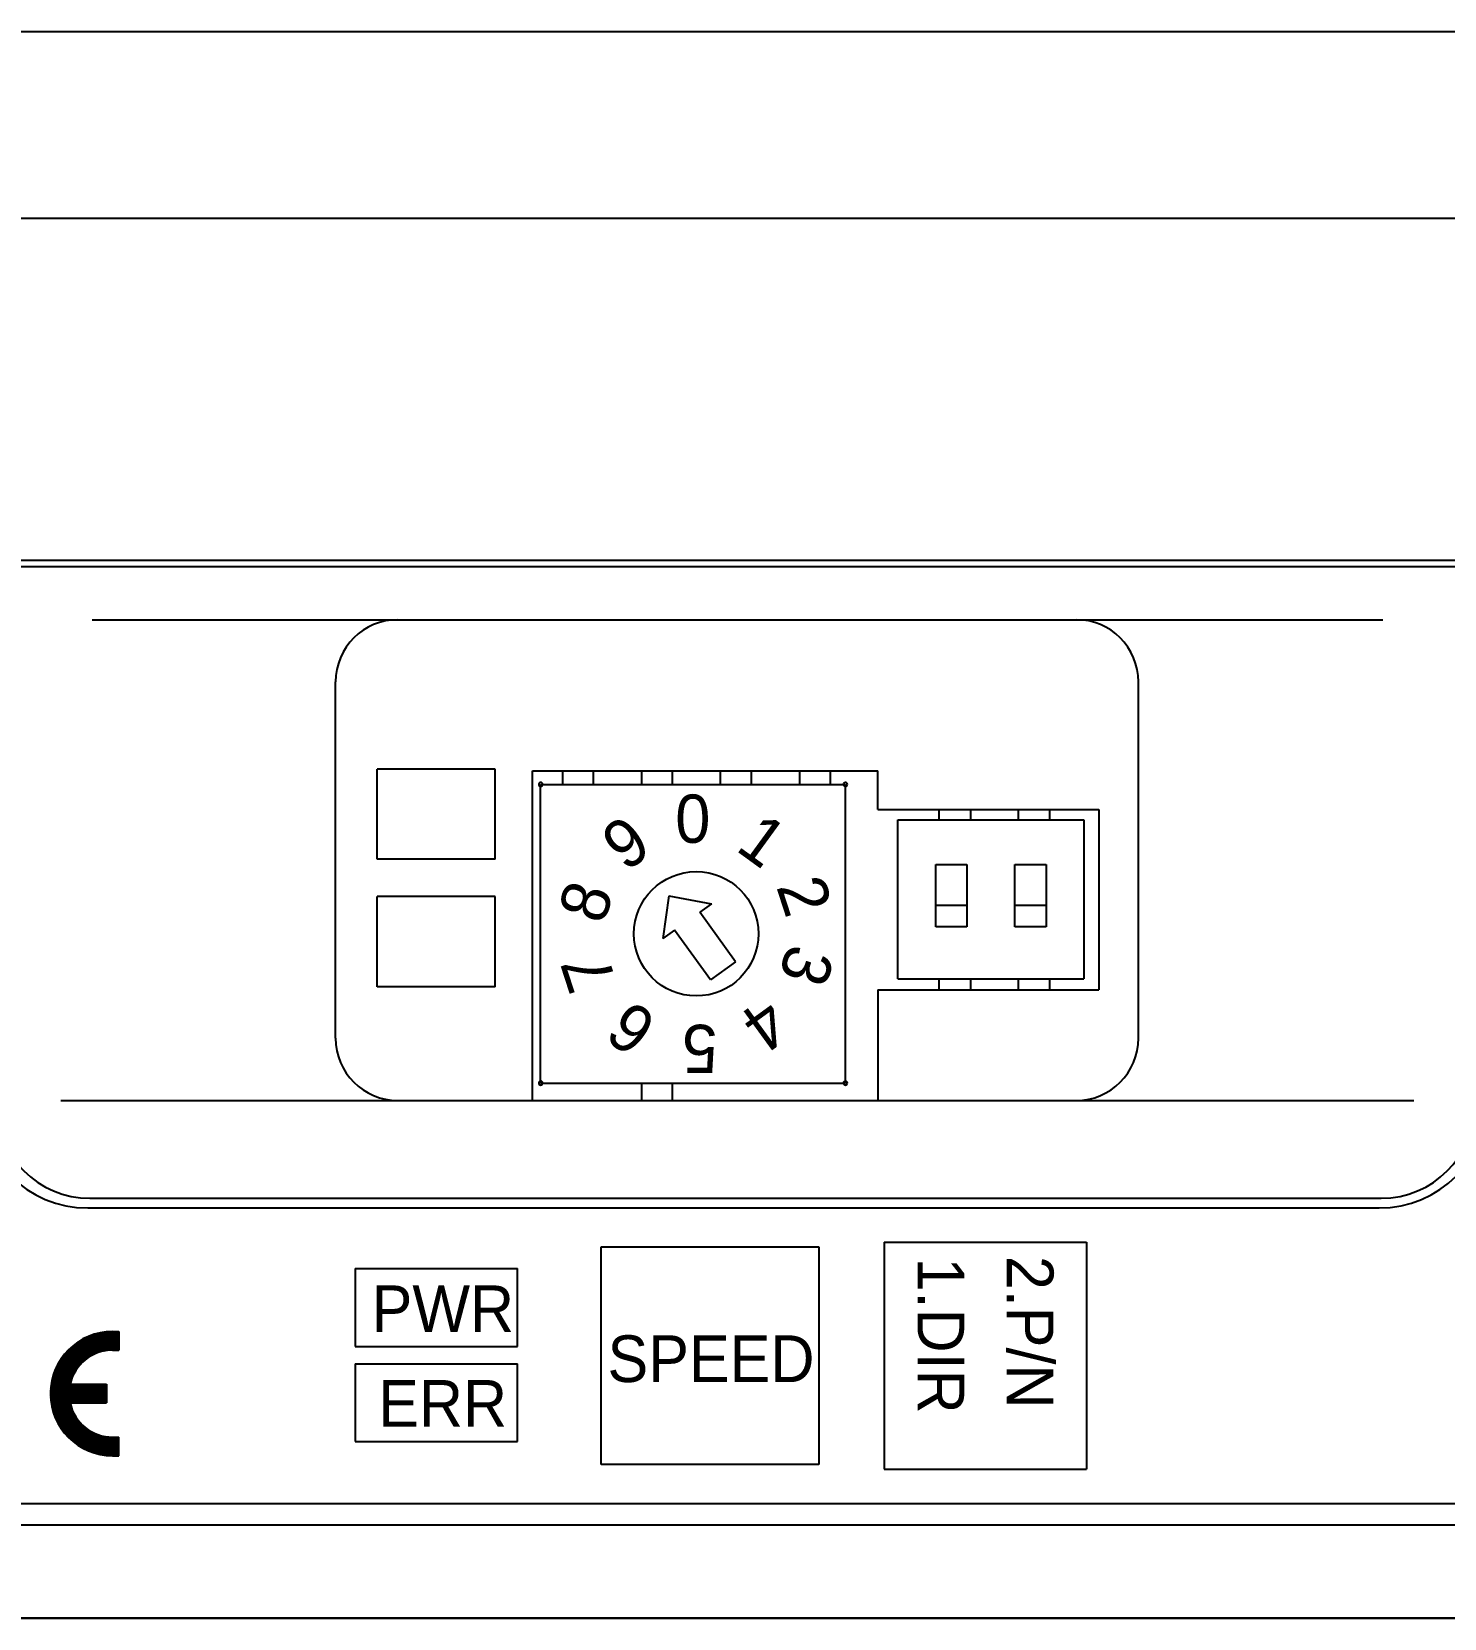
# Model space of a CAD drawing. Header units: inches. Extents: x 0 to 77285, y -118 to 40065.
# Drawn here: x 17423.3 to 17468.7, y 5701.9 to 5752.9 of the extents above; entities that cross this region are included whole.
import ezdxf

# ---------------------------------------------------------------- set-up
doc = ezdxf.new("R2010")
doc.units = ezdxf.units.IN
doc.header["$LTSCALE"] = 5
doc.header["$MEASUREMENT"] = 0
doc.layers.add('99', color=181, linetype='Continuous')
doc.styles.add('SCI', font='')
doc.styles.get('SCI').set_extended_font_data('Gulim')

# ---------------------------------------------------------------- blocks, each defined once
blk = doc.blocks.new('A$C1a2da5a2')
for p, q in [((280, -6, 0), (-160, -6, 0)), ((280, -12, 0), (-145, -12, 0))]:
    blk.add_line(p, q)
blk = doc.blocks.new('A$C9c3b0687E')
for p, q in [((114.497, 28.5), (8.5, 28.5)), ((114.5, 28.5), (8.5, 28.5)), ((42.668, 26.6), (84.149, 26.6)), ((50.496, 13.145), (50.496, 24.6)), ((76.296, 13.145), (76.296, 24.6)), ((55.625, 21.8), (51.825, 21.8)), ((51.825, 18.9), (51.825, 21.8)), ((55.625, 18.9), (55.625, 21.8)), ((56.825, 11.145), (56.825, 21.745)), ((56.825, 21.745), (67.925, 21.745)), ((57.784, 21.745), (57.784, 21.304)), ((58.784, 21.304), (58.784, 21.745)), ((60.324, 21.745), (60.324, 21.304)), ((61.324, 21.304), (61.324, 21.745)), ((62.864, 21.304), (62.864, 21.745)), ((63.864, 21.304), (63.864, 21.745)), ((65.404, 21.745), (65.404, 21.304)), ((66.404, 21.304), (66.404, 21.745)), ((67.925, 20.496), (67.925, 21.745)), ((57.084, 11.704), (57.084, 21.304)), ((57.084, 21.304), (66.88, 21.304)), ((66.88, 11.704), (66.88, 21.304)), ((67.925, 20.496), (75.025, 20.496)), ((69.896, 20.163), (69.896, 20.496)), ((70.896, 20.496), (70.896, 20.163)), ((72.436, 20.163), (72.436, 20.496)), ((73.436, 20.496), (73.436, 20.163)), ((75.025, 20.496), (75.025, 14.696)), ((68.566, 20.163), (74.546, 20.163)), ((68.566, 15.052), (68.566, 20.163)), ((74.546, 20.163), (74.546, 15.052)), ((55.625, 18.9), (51.825, 18.9)), ((69.786, 18.727), (70.786, 18.727)), ((69.786, 16.727), (69.786, 18.727)), ((70.786, 18.727), (70.786, 16.727)), ((72.326, 18.727), (73.326, 18.727)), ((72.326, 16.727), (72.326, 18.727)), ((73.326, 18.727), (73.326, 16.727)), ((55.625, 17.7), (51.825, 17.7)), ((51.825, 14.8), (51.825, 17.7)), ((55.625, 14.8), (55.625, 17.7)), ((61.206, 17.721), (61.012, 16.348)), ((61.206, 17.721), (62.57, 17.471)), ((62.57, 17.471), (62.197, 17.202)), ((69.786, 17.427), (70.786, 17.427)), ((72.326, 17.427), (73.326, 17.427)), ((63.35, 15.602), (62.197, 17.202)), ((61.386, 16.617), (61.012, 16.348)), ((62.539, 15.018), (61.386, 16.617)), ((70.786, 16.727), (69.786, 16.727)), ((73.326, 16.727), (72.326, 16.727)), ((63.35, 15.602), (62.539, 15.018)), ((55.625, 14.8), (51.825, 14.8)), ((68.566, 15.052), (74.546, 15.052)), ((69.896, 14.696), (69.896, 15.052)), ((70.896, 15.052), (70.896, 14.696)), ((72.436, 14.696), (72.436, 15.052)), ((73.436, 15.052), (73.436, 14.696)), ((67.925, 14.696), (75.025, 14.696)), ((67.925, 14.696), (67.925, 11.145)), ((57.084, 11.704), (66.88, 11.704)), ((60.324, 11.704), (60.324, 11.145)), ((61.324, 11.145), (61.324, 11.704)), ((41.668, 11.145), (85.149, 11.145)), ((56.825, 11.145), (67.925, 11.145)), ((42.528, 7.69), (84.03, 7.69)), ((42.598, 8), (84.099, 8)), ((68.124, 6.594), (68.124, -0.709)), ((68.124, 6.594), (74.624, 6.594)), ((74.624, 6.594), (74.624, -0.709)), ((51.126, 5.74), (51.126, 3.241)), ((51.126, 5.74), (56.343, 5.74)), ((56.343, 3.241), (56.343, 5.74)), ((41.328, 1.724), (43.323, 3.719)), ((41.329, 1.757), (43.291, 3.719)), ((41.329, 1.789), (43.258, 3.718)), ((41.331, 1.822), (43.225, 3.717)), ((41.333, 1.856), (43.191, 3.715)), ((41.336, 1.891), (43.157, 3.712)), ((41.339, 1.926), (43.122, 3.709)), ((41.343, 1.962), (43.086, 3.705)), ((41.348, 1.998), (43.049, 3.7)), ((41.353, 2.036), (43.012, 3.694)), ((41.36, 2.074), (42.974, 3.688)), ((41.367, 2.113), (42.935, 3.68)), ((41.376, 2.153), (42.894, 3.672)), ((41.385, 2.195), (42.853, 3.662)), ((41.396, 2.237), (42.81, 3.651)), ((41.409, 2.282), (42.766, 3.639)), ((41.423, 2.327), (42.72, 3.625)), ((41.438, 2.375), (42.673, 3.609)), ((41.456, 2.425), (42.623, 3.591)), ((41.477, 2.477), (42.57, 3.571)), ((42.432, 2.796), (43.355, 3.719)), ((42.555, 2.888), (43.387, 3.719)), ((42.637, 2.938), (43.418, 3.719)), ((42.705, 2.974), (43.45, 3.719)), ((42.765, 3.002), (43.482, 3.719)), ((42.819, 3.024), (43.514, 3.719)), ((42.869, 3.043), (43.526, 3.7)), ((42.916, 3.058), (43.526, 3.668)), ((42.961, 3.071), (43.526, 3.636)), ((43.004, 3.082), (43.526, 3.605)), ((43.045, 3.091), (43.526, 3.573)), ((43.327, 3.719), (43.526, 3.719)), ((43.526, 3.719), (43.526, 3.12)), ((41.501, 2.533), (42.515, 3.547)), ((41.528, 2.592), (42.456, 3.52)), ((41.561, 2.656), (42.391, 3.487)), ((41.601, 2.728), (42.32, 3.447)), ((41.652, 2.811), (42.237, 3.396)), ((41.725, 2.916), (42.132, 3.323)), ((43.084, 3.099), (43.526, 3.541)), ((43.122, 3.105), (43.526, 3.509)), ((43.159, 3.11), (43.526, 3.477)), ((43.194, 3.113), (43.526, 3.446)), ((43.229, 3.116), (43.526, 3.414)), ((43.263, 3.118), (43.526, 3.382)), ((43.296, 3.119), (43.526, 3.35)), ((43.327, 3.12), (43.526, 3.12)), ((43.328, 3.12), (43.526, 3.319)), ((43.359, 3.12), (43.526, 3.287)), ((43.391, 3.12), (43.526, 3.255)), ((43.423, 3.12), (43.526, 3.223)), ((43.455, 3.12), (43.526, 3.191)), ((43.487, 3.12), (43.526, 3.16)), ((43.518, 3.12), (43.526, 3.128)), ((51.126, 3.241), (56.343, 3.241)), ((41.329, 1.693), (42.251, 2.616)), ((51.126, 2.68), (56.343, 2.68)), ((51.126, 2.68), (51.126, 0.181)), ((56.343, 0.181), (56.343, 2.68)), ((41.329, 1.662), (42.16, 2.492)), ((41.33, 1.631), (42.109, 2.41)), ((41.332, 1.601), (42.073, 2.342)), ((41.334, 1.571), (42.046, 2.283)), ((41.336, 1.542), (42.023, 2.229)), ((41.339, 1.513), (42.005, 2.178)), ((41.342, 1.484), (41.989, 2.131)), ((41.346, 1.456), (41.976, 2.086)), ((41.35, 1.428), (41.966, 2.044)), ((41.354, 1.401), (41.974, 2.021)), ((41.359, 1.373), (42.006, 2.021)), ((41.364, 1.347), (42.038, 2.021)), ((41.369, 1.32), (42.07, 2.021)), ((41.375, 1.294), (42.101, 2.021)), ((41.38, 1.268), (42.133, 2.021)), ((41.387, 1.242), (42.165, 2.021)), ((41.393, 1.217), (42.197, 2.021)), ((41.4, 1.192), (42.229, 2.021)), ((41.407, 1.167), (42.26, 2.021)), ((41.414, 1.142), (42.292, 2.021)), ((41.421, 1.118), (42.324, 2.021)), ((41.429, 1.094), (42.356, 2.021)), ((41.437, 1.07), (42.388, 2.021)), ((41.445, 1.047), (42.419, 2.021)), ((41.454, 1.024), (42.451, 2.021)), ((41.463, 1.001), (42.483, 2.021)), ((41.472, 0.978), (42.515, 2.021)), ((41.481, 0.955), (42.547, 2.021)), ((41.96, 2.021), (43.127, 2.021)), ((41.979, 1.421), (42.578, 2.021)), ((42.011, 1.421), (42.61, 2.021)), ((42.042, 1.421), (42.642, 2.021)), ((42.074, 1.421), (42.674, 2.021)), ((42.106, 1.421), (42.705, 2.021)), ((42.138, 1.421), (42.737, 2.021)), ((42.17, 1.421), (42.769, 2.021)), ((42.201, 1.421), (42.801, 2.021)), ((42.233, 1.421), (42.833, 2.021)), ((42.265, 1.421), (42.864, 2.021)), ((42.297, 1.421), (42.896, 2.021)), ((42.329, 1.421), (42.928, 2.021)), ((42.36, 1.421), (42.96, 2.021)), ((42.392, 1.421), (42.992, 2.021)), ((42.424, 1.421), (43.023, 2.021)), ((42.456, 1.421), (43.055, 2.021)), ((42.488, 1.421), (43.087, 2.021)), ((42.519, 1.421), (43.119, 2.021)), ((42.551, 1.421), (43.127, 1.997)), ((42.583, 1.421), (43.127, 1.965)), ((42.615, 1.421), (43.127, 1.933)), ((42.646, 1.421), (43.127, 1.902)), ((42.678, 1.421), (43.127, 1.87)), ((42.71, 1.421), (43.127, 1.838)), ((42.742, 1.421), (43.127, 1.806)), ((42.774, 1.421), (43.127, 1.774)), ((42.805, 1.421), (43.127, 1.743)), ((42.837, 1.421), (43.127, 1.711)), ((42.869, 1.421), (43.127, 1.679)), ((42.901, 1.421), (43.127, 1.647)), ((42.933, 1.421), (43.127, 1.615)), ((42.964, 1.421), (43.127, 1.584)), ((42.996, 1.421), (43.127, 1.552)), ((43.127, 2.021), (43.127, 1.421)), ((41.49, 0.933), (41.964, 1.406)), ((41.5, 0.911), (41.97, 1.38)), ((41.51, 0.889), (41.976, 1.355)), ((41.52, 0.867), (41.983, 1.33)), ((41.53, 0.846), (41.991, 1.306)), ((41.541, 0.824), (41.998, 1.282)), ((41.552, 0.803), (42.007, 1.258)), ((41.562, 0.782), (42.015, 1.235)), ((41.574, 0.762), (42.024, 1.212)), ((41.585, 0.741), (42.033, 1.189)), ((41.597, 0.721), (42.042, 1.167)), ((41.608, 0.701), (42.052, 1.145)), ((41.62, 0.681), (42.062, 1.123)), ((41.632, 0.661), (42.072, 1.102)), ((41.645, 0.642), (42.083, 1.08)), ((41.657, 0.623), (42.094, 1.06)), ((41.67, 0.604), (42.105, 1.039)), ((41.96, 1.421), (43.127, 1.421)), ((43.028, 1.421), (43.127, 1.52)), ((43.06, 1.421), (43.127, 1.488)), ((43.092, 1.421), (43.127, 1.456)), ((43.123, 1.421), (43.127, 1.425)), ((41.683, 0.585), (42.117, 1.019)), ((41.696, 0.566), (42.129, 0.999)), ((41.709, 0.548), (42.141, 0.979)), ((41.723, 0.529), (42.153, 0.96)), ((41.736, 0.511), (42.166, 0.941)), ((41.75, 0.493), (42.179, 0.922)), ((41.764, 0.475), (42.192, 0.903)), ((41.778, 0.458), (42.205, 0.885)), ((41.793, 0.44), (42.219, 0.867)), ((41.807, 0.423), (42.233, 0.849)), ((41.822, 0.406), (42.247, 0.831)), ((41.837, 0.389), (42.262, 0.814)), ((41.852, 0.372), (42.276, 0.797)), ((41.867, 0.356), (42.291, 0.78)), ((41.883, 0.34), (42.307, 0.764)), ((41.898, 0.323), (42.322, 0.747)), ((41.914, 0.307), (42.338, 0.731)), ((41.93, 0.292), (42.354, 0.716)), ((41.946, 0.276), (42.37, 0.7)), ((41.963, 0.261), (42.387, 0.685)), ((41.979, 0.245), (42.404, 0.67)), ((41.996, 0.23), (42.421, 0.655)), ((42.013, 0.215), (42.438, 0.641)), ((42.03, 0.201), (42.456, 0.626)), ((42.047, 0.186), (42.474, 0.612)), ((42.065, 0.172), (42.492, 0.599)), ((42.082, 0.158), (42.51, 0.585)), ((42.1, 0.144), (42.529, 0.572)), ((42.118, 0.13), (42.547, 0.559)), ((42.136, 0.116), (42.567, 0.547)), ((42.154, 0.103), (42.586, 0.534)), ((42.173, 0.089), (42.606, 0.522)), ((42.192, 0.076), (42.626, 0.51)), ((42.211, 0.063), (42.646, 0.499)), ((42.23, 0.051), (42.667, 0.488)), ((42.249, 0.038), (42.688, 0.477)), ((42.268, 0.026), (42.709, 0.466)), ((42.288, 0.014), (42.73, 0.456)), ((42.308, 0.002), (42.752, 0.446)), ((42.328, -0.01), (42.774, 0.436)), ((42.348, -0.021), (42.796, 0.427)), ((42.369, -0.033), (42.819, 0.418)), ((42.389, -0.044), (42.842, 0.409)), ((42.41, -0.055), (42.865, 0.4)), ((42.431, -0.066), (42.889, 0.392)), ((42.453, -0.076), (42.913, 0.385)), ((42.474, -0.086), (42.938, 0.377)), ((42.496, -0.096), (42.963, 0.37)), ((42.518, -0.106), (42.988, 0.364)), ((42.54, -0.116), (43.014, 0.358)), ((42.562, -0.125), (43.04, 0.352)), ((42.585, -0.135), (43.066, 0.347)), ((42.608, -0.143), (43.093, 0.342)), ((42.631, -0.152), (43.121, 0.337)), ((42.654, -0.161), (43.148, 0.334)), ((42.678, -0.169), (43.177, 0.33)), ((42.701, -0.177), (43.206, 0.327)), ((42.725, -0.185), (43.235, 0.325)), ((42.75, -0.192), (43.266, 0.324)), ((42.774, -0.199), (43.296, 0.323)), ((42.799, -0.206), (43.328, 0.322)), ((42.824, -0.213), (43.36, 0.322)), ((42.85, -0.219), (43.391, 0.322)), ((42.875, -0.226), (43.423, 0.322)), ((42.901, -0.231), (43.455, 0.322)), ((42.928, -0.237), (43.487, 0.322)), ((42.954, -0.242), (43.519, 0.322)), ((42.981, -0.247), (43.526, 0.298)), ((43.008, -0.252), (43.526, 0.266)), ((43.036, -0.256), (43.526, 0.235)), ((43.064, -0.26), (43.526, 0.203)), ((43.092, -0.263), (43.526, 0.171)), ((43.12, -0.267), (43.526, 0.139)), ((43.149, -0.269), (43.526, 0.108)), ((43.179, -0.272), (43.526, 0.076)), ((43.209, -0.274), (43.526, 0.044)), ((43.239, -0.275), (43.526, 0.012)), ((43.323, 0.322), (43.523, 0.322)), ((43.523, -0.277), (43.523, 0.322)), ((51.126, 0.181), (56.343, 0.181)), ((43.27, -0.276), (43.526, -0.02)), ((43.301, -0.277), (43.526, -0.051)), ((43.323, -0.277), (43.523, -0.277)), ((43.332, -0.277), (43.526, -0.083)), ((43.364, -0.277), (43.526, -0.115)), ((43.396, -0.277), (43.526, -0.147)), ((43.428, -0.277), (43.526, -0.179)), ((43.46, -0.277), (43.526, -0.21)), ((43.491, -0.277), (43.526, -0.242)), ((43.523, -0.277), (43.526, -0.274)), ((68.124, -0.709), (74.624, -0.709)), ((16.428, -1.81), (105.928, -1.81)), ((16.497, -2.5), (105.997, -2.5)), ((6.497, -5.5), (114.497, -5.5)), ((6.5, -5.5), (114.5, -5.5))]:
    blk.add_line(p, q)
at = {"ltscale": 5}
for p, q in [((59.024, -0.562), (59.024, 6.438)), ((59.024, 6.438), (66.024, 6.438)), ((59.024, -0.562), (59.024, 6.438)), ((66.024, 6.438), (66.024, -0.562)), ((66.024, -0.562), (59.024, -0.562))]:
    blk.add_line(p, q, dxfattribs=at)
blk.add_circle((62.084, 16.504), 2)
for centre, radius, start, end in [((52.496, 24.6), 2, 90, 180), ((74.296, 24.6), 2, 0, 90), ((57.084, 21.304), 0.0635, 0, 180), ((57.084, 21.304), 0.0635, 0, 180), ((57.084, 21.304), 0.0635, 180, 0), ((57.084, 21.304), 0.0635, 180, 0), ((66.88, 21.304), 0.0635, 0, 180), ((66.88, 21.304), 0.0635, 180, 0), ((52.496, 13.145), 2, 180, 270), ((74.296, 13.145), 2, 270, 0), ((57.084, 11.704), 0.0635, 0, 180), ((57.084, 11.704), 0.0635, 0, 180), ((66.88, 11.704), 0.0635, 0, 180), ((57.084, 11.704), 0.0635, 180, 0), ((57.084, 11.704), 0.0635, 180, 0), ((66.88, 11.704), 0.0635, 180, 0), ((42.528, 11.19), 3.5, 180, 270), ((42.598, 11), 3, 180, 270), ((84.03, 11.19), 3.5, 270, 0), ((84.099, 11), 3, 270, 0), ((43.327, 1.721), 1.998, 90, 270), ((43.327, 1.721), 1.399, 90, 167.6264), ((43.327, 1.721), 1.399, 192.3736, 270)]:
    blk.add_arc(centre, radius, start, end)
at = {"style": 'SCI'}
for s, height, p in [('0', 1.552, (61.41, 19.427)), ('PWR', 1.5, (51.653, 3.7)), ('SPEED', 1.5, (59.233, 2.094)), ('ERR', 1.5, (51.863, 0.658))]:
    blk.add_text(s, height=height, dxfattribs=at).set_placement(p)
for s, height, rotation, p in [('9', 1.552, 36, (59.817, 18.471)), ('1', 1.552, 324, (63.309, 19.211)), ('8', 1.552, 72, (59.095, 16.764)), ('2', 1.552, 288, (64.649, 18.026)), ('3', 1.552, 252, (65.073, 16.244)), ('7', 1.552, 108, (59.524, 14.955)), ('6', 1.552, 144, (60.909, 13.745)), ('4', 1.552, 216, (64.315, 14.525)), ('5', 1.552, 180, (62.766, 13.578)), ('1.DIR', 1.5, 270, (69.199, 6.093)), ('2.P/N', 1.5, 270, (72.066, 6.149))]:
    blk.add_text(s, height=height, rotation=rotation, dxfattribs=at).set_placement(p)
blk = doc.blocks.new('A$C31aba105')
for p, q in [((97, -11.2), (13, -11.2)), ((117, -45), (-7, -45))]:
    blk.add_line(p, q)
blk = doc.blocks.new('A$C8d770c3a')
for name, p in [('A$C1a2da5a2', (145, 12, 0)), ('A$C31aba105', (15, 0))]:
    blk.add_blockref(name, p)
at = {"layer": '99'}
blk.add_blockref('A$C9c3b0687E', (9.505, -39.5), dxfattribs=at)
blk = doc.blocks.new('A$C1d318a9d')
blk.add_blockref('A$C8d770c3a', (-425, -87.5))

msp = doc.modelspace()

# ---------------------------------------------------------------- block references
msp.add_blockref('A$C1d318a9d', (17798.04826047, 5834.38410828, 0.00000001))

doc.saveas('drawing.dxf')
